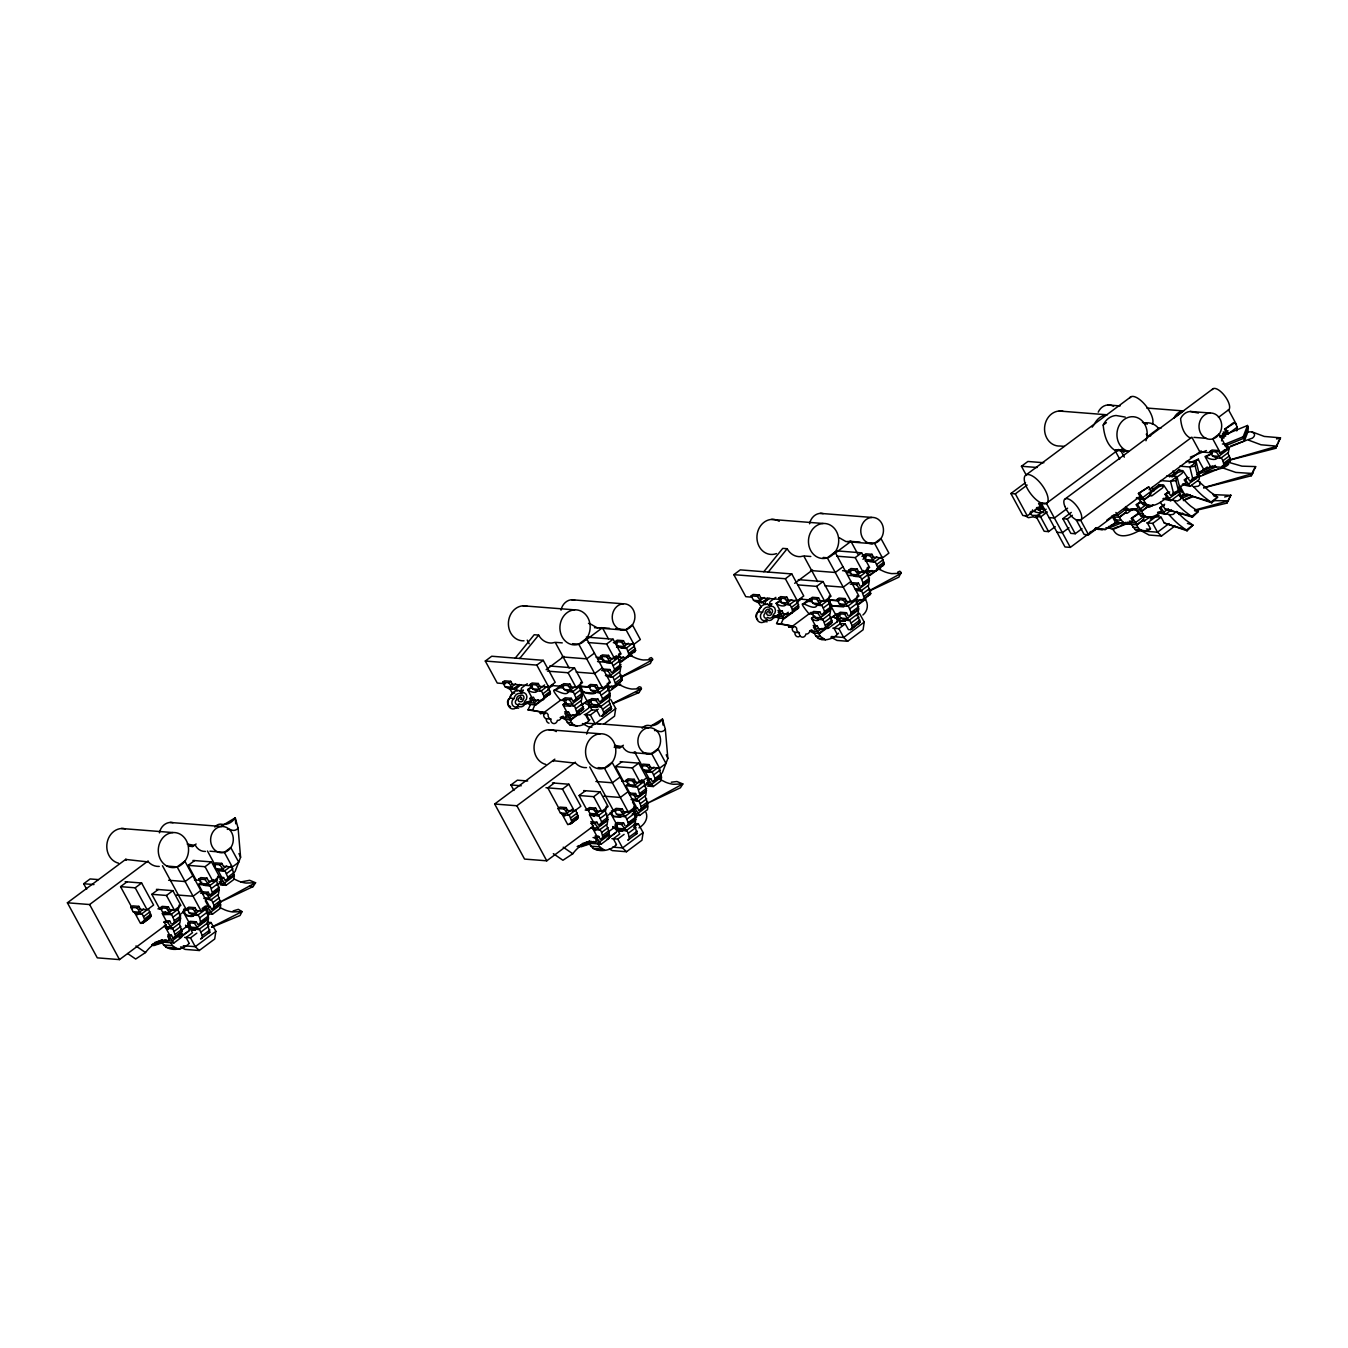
<?xml version="1.0" encoding="UTF-8"?>
<svg xmlns="http://www.w3.org/2000/svg" width="1348" height="1348" viewBox="0 0 1348 1348"><rect width="100%" height="100%" fill="white"/><g stroke="black" fill="none" stroke-linecap="round" stroke-linejoin="round"><path stroke-width="1.5" d="M1221.524 440.847L1223.714 435.219L1247.54 425.479L1248.113 431.242L1244.322 441.049L1227.337 447.991M1145.362 424.519L1145.042 423.036L1142.447 422.43M165.636 911.888L162.602 913.422L163.731 914.736L171.482 914.129L174.33 920.667L174.178 923.009L172.628 924.054L180.615 918.207L177.919 909.327M194.887 930.12L195.308 928.486L194.887 930.12L190.54 928.368A4.6 1.87 53.3 0 1 189.832 925.503L190.152 925.267M205.823 909.159L208.519 918.039L199.251 924.829L200.801 923.784L199.706 917.853L198.105 914.904L195.157 914.669M194.988 928.721L199.42 929.075L202.267 935.613L202.116 937.938L200.566 939L209.833 932.193L207.137 923.313M203.177 893.033L198.527 884.457L210.069 885.366L212.765 894.246L207.659 895.021M211.215 895.308L219.202 889.461L216.506 880.581M216.944 870.016L224.931 870.64L227.778 877.194L227.627 879.519L226.076 880.581L234.063 874.734L231.367 865.854L224.29 871.128L219.842 870.774L216.084 868.735L213.692 864.321L215.613 862.889L221.83 863.377L223.431 866.309M570.255 705.948L564.441 706.015L563.312 704.701L566.345 703.167M566.379 700.724L560.465 700.269C542.284 677.977 566.396 700.842 568.654 691.069L573.102 691.423L575.95 697.961L575.798 700.303L574.231 701.348L582.235 695.501L579.539 686.621M596.844 707.245L596.911 705.779L596.507 707.414L591.62 707.026L589.935 705.493A4.6 1.87 53.3 0 1 589.228 702.628L588.756 700.909L589.548 702.375A4.6 1.87 53.3 0 0 590.255 705.257L591.941 706.79L596.507 707.414M599.725 692.198L602.573 698.753L602.421 701.078L600.871 702.139L610.139 695.332L607.442 686.452M605.185 810.552L607.864 819.432L599.877 825.279L601.444 824.218L601.596 821.892L598.748 815.338L594.299 815.001L594.215 816.399L589.868 814.647M597.535 661.548L611.689 662.677L614.536 669.215L614.385 671.54L612.835 672.601L620.821 666.755L618.125 657.875M621.209 816.5L613.728 816.618L612.043 815.085A4.6 1.87 53.3 0 1 611.335 812.221L611.655 811.968A4.6 1.87 53.3 0 0 612.363 814.832L614.048 816.383L620.838 817.174M622.153 831.328C624.697 828.295 619.659 833.957 617.805 829.593A4.6 1.87 53.3 0 1 617.098 826.728L617.418 826.476M633.088 810.384L635.784 819.264L626.517 826.054L628.067 825.01L628.219 822.684L625.371 816.13M622.237 829.947L626.685 830.284L628.269 833.233L629.381 839.164L627.814 840.208L637.099 833.418L634.403 824.538M634.925 796.247L640.03 795.472L637.334 786.592M640.03 795.472L646.467 790.686L643.771 781.806M644.192 771.241L652.196 771.865L655.044 778.419L654.892 780.745L653.325 781.789L661.312 775.959L658.616 767.079M812.945 614.199L809.019 613.879C790.838 591.604 814.95 614.469 817.208 604.696L821.64 605.033L823.24 607.982L824.487 611.588L824.336 613.913L822.786 614.974L830.772 609.128L828.076 600.248M844.101 606.196L832.188 605.96L830.503 604.426A4.6 1.87 53.3 0 1 829.795 601.562L829.323 599.86L838.945 600.618M845.381 620.872L845.466 619.389L845.044 621.04L840.158 620.653L838.473 619.103A4.6 1.87 53.3 0 1 837.765 616.238L837.293 614.536L840.545 614.789M848.263 605.825L851.11 612.38L850.959 614.705L849.409 615.75L858.676 608.959L855.98 600.079M860.243 576.287L863.091 582.841L862.939 585.167L861.372 586.212L869.359 580.381L866.663 571.501M179.149 905.03L178.559 908.855L170.842 914.601L166.394 914.247L162.636 912.208L160.243 907.794L162.164 906.361L168.382 906.85L169.983 909.782M217.736 876.284L217.146 880.109L209.429 885.855L204.997 885.501L201.223 883.445L198.83 879.048L200.768 877.615L206.985 878.104L208.569 881.036M207.137 922.234L211.08 922.538L215.865 931.35L214.703 939L199.268 950.509L185.047 949.38L182.031 947.745M580.752 682.324L580.179 686.149L572.462 691.895L568.014 691.541L564.239 689.502L561.846 685.087L563.784 683.655L570.002 684.144L571.603 687.092M579.387 710.329L578.798 714.154L571.08 719.899L564.863 719.411L561.088 717.355M608.673 682.155L608.083 685.98L599.085 692.687L594.636 692.333L590.879 690.294L588.486 685.879L590.407 684.447L596.625 684.936L598.226 687.868M619.339 653.578L618.766 657.403L611.048 663.149L606.6 662.795L602.842 660.756L600.45 656.341L602.371 654.909L608.588 655.398L610.189 658.33M610.914 699.696L615.699 708.509L614.536 716.159L603.736 724.213M606.398 806.256L605.825 810.081L598.108 815.826L593.659 815.473L589.885 813.417L587.492 809.019L589.43 807.587L595.648 808.075L597.248 811.007M634.318 806.07L633.729 809.895L624.731 816.618L620.282 816.265L616.508 814.209L614.132 809.811L616.053 808.362L622.271 808.867L623.871 811.799M634.386 823.46L638.329 823.763L643.114 832.575L641.951 840.225L626.517 851.734L612.312 850.605L609.296 848.97M829.306 595.951L828.717 599.776L820.999 605.522L816.568 605.168L812.793 603.129L810.401 598.714L812.322 597.282L818.539 597.771L820.14 600.702M827.925 623.939L827.352 627.764L819.635 633.526L813.417 633.038L809.643 630.982L817.629 631.605L819.635 633.526M857.21 595.782L856.637 599.607L847.622 606.314L843.191 605.96L839.416 603.904L837.024 599.506L838.962 598.074L845.179 598.563L846.763 601.494M867.893 567.188L867.303 571.013L859.586 576.776L855.154 576.422L851.38 574.366L848.987 569.968L850.925 568.536L857.143 569.024L858.727 571.956M856.3 615.682L859.468 613.323L864.236 622.136L863.091 629.786L847.639 641.277L836.99 640.435L830.958 637.166M1140.02 496.435L1138.42 493.503L1148.749 486.898L1151.141 491.312L1150.569 495.137L1144.132 499.923L1136.297 498.137M1178.759 487.235L1180.342 490.183L1179.77 494.008L1170.755 500.715L1162.92 498.929M1198.052 472.862L1199.636 475.793L1199.063 479.618L1190.048 486.342L1182.213 484.555M1222.434 443.964L1226.579 444.284L1228.972 448.699L1228.399 452.524L1220.681 458.269L1216.233 457.916L1212.459 455.877L1210.066 451.462L1212.004 450.03L1218.221 450.518L1219.822 453.45L1224.641 449.861M1236.756 430.922L1237.329 427.097L1234.937 422.699L1233.605 422.581L1224.607 429.287L1226.208 432.236L1223.243 432M1226.865 503.141L1230.842 495.205L1226.865 503.141L1194.8 510.673M180.379 937.45L188.737 931.215L189.445 928.806A4.6 3.977 -85.5 0 0 186.563 926.834L185.771 925.368M588.84 705.931L588.891 707.683L588.84 705.931A4.6 3.977 -85.5 0 0 585.959 703.959L585.167 702.493M1032.366 510.74L1032.585 509.881M1160.46 480.562L1170.57 481.371L1176.989 476.569L1179.82 488.043L1178.388 490.571L1173.383 492.829L1171.429 495.491L1176.416 493.233L1178.388 490.571L1175.911 480.545L1176.989 476.569L1166.896 475.777M1179.803 466.189L1189.863 466.981L1196.299 462.196L1199.113 473.67L1197.681 476.198L1192.694 478.456L1190.722 481.118L1195.727 478.86L1197.681 476.198L1195.204 466.172L1196.299 462.196L1186.24 461.404M522.434 690.277C525.265 688.71 521.288 694.591 519.115 690.53A9.84 8.476 -85.5 0 0 513.622 692.08A8.341 7.195 -85.5 0 0 510.353 697.691A6.133 5.291 -85.5 0 0 508.634 706.184A6.133 5.291 -85.5 0 0 515.93 707.97L518.626 708.155M770.972 603.904C773.819 602.32 769.843 608.218 767.652 604.157A9.84 8.476 -85.5 0 0 762.176 605.707A8.341 7.195 -85.5 0 0 758.89 611.318A6.133 5.291 -85.5 0 0 757.188 619.81A6.133 5.291 -85.5 0 0 764.468 621.596L767.181 621.782M234.99 871.735L240.584 857.261L238.107 828.178L235.243 817.832A16.109 13.884 -85.5 0 1 222.285 824.353A8.779 7.566 -85.5 0 0 214.854 827.049M662.239 772.96L667.85 758.469L665.356 729.386L662.491 719.057A16.109 13.884 -85.5 0 1 649.551 725.578A8.779 7.566 -85.5 0 0 642.12 728.274M1224.843 444.233L1243.176 436.752L1247.54 425.479M1248.349 426.945L1243.985 438.218L1244.322 441.049M1203.697 487.841L1251.281 475.777L1253.404 470.3M1230.067 460.022L1275.73 448.294L1277.651 443.324M148.432 908.855L151.077 916.084L140.917 923.397L142.871 923.077L144.118 922.234L144.472 918.982L141.995 913.641L137.563 913.287L137.799 914.534A3.421 1.382 53.3 0 1 137.024 914.652L135.339 913.118M541.391 690.766L543.867 696.107L543.514 699.359L540.312 700.522L533.201 699.949M542.267 700.202L550.473 693.209L547.827 685.964M616.558 647.158L626.55 647.95L629.196 655.179L625.472 657.689L617.182 657.049M627.427 657.386L635.633 650.393L632.97 643.148L625.91 648.422L621.462 648.068L617.687 646.029L615.295 641.614L617.232 640.182L623.45 640.671L625.034 643.603M568.182 824.605L571.906 822.095L569.26 814.866M571.367 823.46L578.343 817.309L575.68 810.064M789.928 604.376L792.422 609.734L792.051 612.986L788.85 614.132L781.756 613.576M784.384 618.53L782.396 616.626L774.392 615.985L778.167 618.041L784.384 618.53L798.488 608.184L797.965 602.522L791.529 607.325M865.096 560.785L875.088 561.56L877.565 566.918L877.75 568.805L875.964 570.996L867.792 570.827M875.964 570.996L884.17 564.003L881.525 556.775M1210.116 466.745L1222.198 467.234L1229.865 461.589L1230.235 458.354L1227.758 452.995M1175.608 512.055L1173.451 514.279L1170.637 514.801L1161.369 512.965M560.903 699.949L544.07 712.485L528.028 709.907L530.505 704.482M528.028 709.907L532.477 710.261L534.954 704.836M811.125 612.312L792.624 626.095L776.583 623.534L779.06 618.109M776.583 623.534L781.014 623.871L783.491 618.462L791.209 612.717M1176.416 493.233L1179.82 488.043M1195.727 478.86L1199.113 473.67M1278.292 441.672L1280.499 437.83L1275.73 448.294M1254.112 469.07L1255.713 466.61L1251.281 475.777M167.708 934.905L171.449 935.209L173.05 938.141L175.577 936.237L172.797 928.283L169.831 928.047M174.785 937.568L182.014 931.434L179.233 923.481M206.295 906.159L210.052 906.446L211.636 909.395L213.372 908.822L214.046 905.367L211.383 899.537M213.372 908.822L220.6 902.688L217.82 894.735M569.041 714.996L574.669 715.434L577.197 713.53L574.416 705.577M576.388 714.861L583.633 708.728L580.836 700.791M607.628 686.233L613.256 686.688L615.783 684.784L613.003 676.831L607.106 676.359M614.991 686.115L622.22 679.982L619.44 672.029M608.757 700.606L611.537 708.559L601.292 716.226L603.011 715.653L603.685 712.199L601.039 706.369L596.591 706.015M603.011 715.653L611.537 708.559M594.957 836.131L598.714 836.417L600.298 839.366L609.279 832.66L606.482 824.706M602.034 838.793L609.279 832.66M633.56 807.385L637.301 807.671L638.901 810.603L647.866 803.914L645.085 795.96M640.637 810.047L647.866 803.914M817.579 628.606L823.207 629.061L825.734 627.157L822.954 619.204M824.942 628.488L832.171 622.355L829.391 614.402M856.165 599.86L861.793 600.315L864.338 598.394L861.541 590.441L855.643 589.986M863.529 599.742L870.757 593.609L867.977 585.655M857.294 614.233L860.091 622.186L849.83 629.836L851.565 629.28L852.239 625.809L849.577 619.979L845.145 619.642M851.565 629.28L860.091 622.186M233.642 878.812L238.444 881.036A40.288 34.711 -85.5 0 0 246.077 883.058L255.564 882.738L218.224 903.025L253.154 886.563L255.564 882.738L249.65 880.311L240.635 881.98M612.936 703.605L639.003 692.569L641.429 688.744L640.94 687.244L639.289 686.739L636.981 688.39M1092.15 427.164L1094.306 424.384A17.541 15.114 -85.5 0 1 1107.163 414.796L1059.208 411.022M515.256 658.11L534.196 634.74L538.644 635.093A17.541 15.114 -85.5 0 0 551.972 643.013L555.207 642.322L569.159 668.018M519.705 658.447L538.644 635.093M763.811 571.721L782.75 548.366L787.181 548.72A17.541 15.114 -85.5 0 0 800.527 556.64L803.745 555.932L817.697 581.628M768.259 572.074L787.181 548.72M862.905 614.974C867.775 611.149 868.853 603.904 865.045 598.95L857.328 604.696M1030.209 512.358L1031.085 511.398M539.621 712.132L540.43 713.597L542.284 712.62M540.43 713.597L546.732 712.974L548.147 714.592A3.875 3.336 -85.5 0 0 550.81 719.057A3.875 3.336 -85.5 0 0 553.455 723.539A3.875 3.336 -85.5 0 0 557.381 720.354A3.875 3.336 -85.5 0 0 561.307 717.17L563.161 716.192L564.593 717.827L569.496 714.154M788.176 625.758L788.968 627.224L790.838 626.247L792.253 627.865A3.875 3.336 -85.5 0 0 794.916 632.33A3.875 3.336 -85.5 0 0 800.072 636.138M788.968 627.224L795.269 626.601L796.702 628.219A3.875 3.336 -85.5 0 0 799.347 632.684A3.875 3.336 -85.5 0 0 802.009 637.149A3.875 3.336 -85.5 0 0 805.919 633.981A3.875 3.336 -85.5 0 0 809.845 630.797L811.698 629.819L813.13 631.437L810.165 631.201M515.93 707.97L518.171 706.032A5.561 4.785 -85.5 0 0 524.962 703.942A2.191 1.887 -85.5 0 0 527.54 702.022L531.281 701.398L529.68 698.449L531.618 697.017M764.468 621.596L766.726 619.659A5.561 4.785 -85.5 0 0 773.516 617.569A2.191 1.887 -85.5 0 0 776.094 615.648L779.818 615.008L778.217 612.076L780.155 610.644M1114.948 452.338L1117.677 450.114M1041.549 511.734L1038.803 512.847L1034.927 511.869L1035.433 509.713L1038.381 508.331M86.676 889.242L83.677 883.749L90.114 878.947L98.353 879.604M166.326 924.711L119.5 959.608L97.292 957.855L67.4 902.789L125.937 859.182M67.4 902.789L89.608 904.542L148.128 860.934M126.982 881.862L120.545 886.647L132.508 908.67M120.781 886.664L135.204 887.81L141.624 883.007L153.588 905.03L141.355 914.113L136.906 913.775L133.149 911.72L130.756 907.322L132.677 905.873L138.895 906.361L140.495 909.31M188.838 846.156L192.781 846.46L196.1 844M166.832 866.056L177.127 866.882L184.845 861.119L208.772 905.182L201.054 910.928L194.87 910.439M194.601 860.58L188.164 865.365L196.134 880.059M158.222 889.511L151.802 894.297L159.772 908.99M130.756 907.322L136.974 907.811L138.895 906.361M143.764 908.923L139.366 912.208L133.149 911.72M152.021 894.314L166.444 895.46L172.881 890.657L180.851 905.35L174.431 910.136L168.247 909.647M192.815 875.812L185.097 881.558L168.618 880.261M188.552 865.399L205.048 866.697L211.468 861.911L219.454 876.588L213.018 881.39L208.889 881.07M209.917 851.195L224.341 852.324L230.778 847.538L238.748 862.215L232.311 867.017L224.071 866.36M505.5 683.706L497.26 683.065L485.297 661.042L491.734 656.24L543.244 660.318L555.207 682.341L548.771 687.126L538.459 686.317M143.596 916.573L150.016 911.787M144.472 918.982L150.909 914.197M143.68 920.954L140.478 923.363L134.884 913.085M144.657 920.869L151.077 916.084M213.692 864.321L219.909 864.809L221.83 863.377M142.871 923.077L149.308 918.291M144.118 922.234L150.555 917.449M160.243 907.794L166.461 908.282L168.382 906.85M198.83 879.048L205.048 879.536L206.985 878.104M198.527 884.457L201.745 882.064M226.7 865.938L222.302 869.224L216.084 868.735M173.269 909.411L168.854 912.697L162.636 912.208M213.321 879.57L207.44 883.951L201.223 883.445M200.801 890.489L193.067 896.235L176.588 894.937M226.531 873.588L232.951 868.786M200.582 893.235L202.52 891.803M230.002 876.908L225.183 880.497L223.583 877.565L221.662 878.997L226.043 885.316L233.76 879.57L234.35 875.745L224.054 883.412L220.179 883.109L219.252 881.626M173.083 917.061L179.52 912.259M211.67 888.315L218.106 883.513M184.491 909.361L188.686 909.951M216.961 885.164L221.864 881.508M227.778 877.194L234.215 872.409M163.63 922.116L167.775 922.453L169.696 921.004L171.297 923.953M202.217 893.37L206.362 893.69L208.283 892.258L209.884 895.19L216.32 890.405M206.48 908.687L197.465 915.393L193.034 915.039L189.259 912.984L186.867 908.586L188.787 907.153L195.005 907.642L196.606 910.574M187.153 909.563L183.598 909.277L184.086 910.995A4.6 1.87 53.3 0 0 184.794 913.86C185.973 916.421 194.837 917.904 193.674 914.567M179.705 914.753L186.395 909.765L162.468 865.719M174.33 920.667L180.767 915.882M212.917 891.921L219.353 887.136M184.794 913.86L185.114 913.624A4.6 1.87 53.3 0 1 184.406 910.759M186.867 908.586L193.084 909.074L195.005 907.642M186.479 915.393L193.573 915.949M519.384 684.464L513.217 689.064L508.769 688.71L505.011 686.671L502.619 682.273L504.54 680.824L510.757 681.313L512.358 684.262M172.156 928.755L179.874 923.009L180.447 919.184L170.168 926.851L163.951 926.362L167.708 928.401L172.156 928.755L167.775 922.453M203.784 898.29L210.743 900.009L218.46 894.263L219.05 890.438L208.755 898.105L204.61 897.768M198.779 911.012L195.477 913.472L189.259 912.984M202.082 908.552L205.402 906.092M174.398 931.215L180.817 926.43M212.984 902.469L219.421 897.667M502.619 682.273L508.836 682.762L510.757 681.313M170.084 938.882L166.764 941.359L166.175 940.247L163.007 941.072L162.4 939.96L154.919 942.404M171.449 935.209L169.528 936.641L173.909 942.96L181.626 937.197L182.199 933.372L171.921 941.039L164.422 940.449M190.573 927.154L196.791 927.643L208.367 919.016L207.777 922.841L198.779 929.547L194.331 929.193L190.573 927.154L188.181 922.74L190.102 921.307L196.319 921.796L197.92 924.728L204.087 920.128M210.052 906.446L208.114 907.895L212.495 914.197L220.213 908.451L220.802 904.626L210.507 912.293L206.75 911.989M175.459 934.113L181.879 929.311M214.046 905.367L220.482 900.565M485.297 661.042L536.807 665.103L543.244 660.318M181.71 930.221L190.001 924.037M199.706 917.853L207.423 912.09M173.05 938.141L182.014 931.434M211.636 909.395L220.6 902.688M515.627 683.874L511.212 687.16L505.011 686.671M188.181 922.74L194.398 923.228L196.319 921.796M190.54 928.368L190.86 928.132A4.6 1.87 53.3 0 1 190.22 926.514M200.953 921.459L208.67 915.713M521.171 684.632L517.834 687.126A2.46 2.123 -85.5 0 0 516.891 690.361L517.177 690.884M192.225 929.901L195.207 929.867M200.801 923.784L208.519 918.039M572.563 643.687L578.747 644.176L586.464 638.43L610.374 682.476L602.657 688.221L596.473 687.733M527.287 683.739L522.283 687.463A2.46 2.123 -85.5 0 0 521.339 690.715L522.148 692.737A4.533 3.892 -85.5 0 1 524.776 701.129A4.061 3.505 -85.5 0 1 519.132 703.757A2.544 2.191 -85.5 0 1 515.762 703.639A2.544 2.191 -85.5 0 1 516.554 699.831A3.606 3.117 -85.5 0 1 520.412 695.72A2.494 2.157 -85.5 0 1 523.445 695.939A2.494 2.157 -85.5 0 1 523.209 699.46A2.494 2.157 -85.5 0 1 520.261 701.651A2.005 1.719 -85.5 0 1 518.205 700.202A2.005 1.719 -85.5 0 1 519.502 697.775C521.659 694.945 523.007 701.246 520.345 699.09M546.142 669.703L564.02 656.375M585.723 640.199L602.421 627.764L608.386 638.784M546.917 686.638L540.75 691.238L536.302 690.884L532.544 688.845L530.152 684.43L532.072 682.998L538.29 683.487L539.891 686.418M184.575 937.416L190.489 937.871L196.825 933.153M207.912 924.896L211.08 922.538M201.02 932.007L208.738 926.261M532.275 698.247L527.624 689.671L532.443 686.081M161.912 941.999C166.242 952.278 182.233 950.862 188.922 943.634M530.152 684.43L536.369 684.919L538.29 683.487M202.267 935.613L209.985 929.867M544.643 684.952L538.762 689.334L532.544 688.845M215.865 931.35L195.275 946.684L183.345 945.74M547.457 671.119L568.064 672.753L574.501 667.968L582.471 682.644L576.034 687.429L569.85 686.941M594.434 653.106L586.717 658.852L561.998 656.897M588.116 642.541L606.651 644.007L613.087 639.205L621.057 653.898L614.621 658.683L608.454 658.195M615.648 628.808L625.944 629.634L632.38 624.832L640.351 639.525L633.931 644.31L623.619 643.501M547.81 689.064L553.287 684.986M542.991 693.698L549.411 688.912M538.256 699.713L533.842 702.999L525.855 702.375L529.629 704.414L535.847 704.903L543.564 699.157M543.867 696.107L550.304 691.322M536.504 703.69L542.671 699.09M544.053 697.994L550.473 693.209M554.887 689.991L561.324 685.188M615.295 641.614L621.512 642.103L623.45 640.671M561.846 685.087L568.064 685.593L570.002 684.144M600.45 656.341L606.667 656.83L608.588 655.398M628.32 643.232L623.905 646.518L617.687 646.029M574.871 686.705L570.457 689.991L564.239 689.502M616.407 655.768L609.06 661.245L602.842 660.756M602.404 667.782L594.687 673.545L576.152 672.079M565.553 703.656L571.771 704.145L582.066 696.478L581.494 700.303L573.759 706.049L569.328 705.712L565.553 703.656L563.161 699.258L565.098 697.809L571.316 698.298L572.9 701.246L576.118 698.854M590.407 686.991L580.786 686.233L581.258 687.935A4.6 1.87 53.3 0 0 581.965 690.799C583.263 693.63 597.332 695.332 595.277 691.861M628.134 650.882L634.571 646.096M581.258 687.935L580.786 686.233M623.416 656.897L619.002 660.183L620.99 662.087L628.707 656.341M751.982 597.181L745.798 596.692L733.834 574.669L740.271 569.867L791.781 573.928L803.745 595.951L797.308 600.753L787.013 599.944M629.027 653.291L635.464 648.506M574.686 694.355L581.123 689.569M613.289 665.609L619.709 660.806M627.073 656.493L631.892 652.904M566.076 702.274L562.857 704.667L566.851 712.014L564.913 713.446L566.514 716.378M563.161 699.258L569.378 699.747L571.316 698.298M609.903 669.552L603.685 669.063L601.764 670.495L607.982 671.001L609.903 669.552L611.503 672.484M620.114 662.02L626.281 657.42M629.196 655.179L635.633 650.393M581.965 690.799L582.285 690.564A4.6 1.87 53.3 0 1 581.578 687.699M575.95 697.961L582.387 693.175M583.65 692.35L595.193 693.26M614.536 669.215L620.973 664.429M613.104 671.287L617.923 667.698M588.486 685.879L594.704 686.368L596.625 684.936M605.404 675.584L612.363 677.303L620.08 671.557L620.653 667.732L610.358 675.399L606.212 675.078M602.051 687.076L597.097 690.783L590.879 690.294M570.221 715.08L568.62 712.148L566.699 713.581L571.08 719.899M576 708.509L582.437 703.723M614.604 679.763L621.024 674.977M581.241 705.223L585.807 702.005M580.971 705.611L588.486 700.016M592.176 704.448L598.394 704.937L609.97 696.309L609.397 700.134L600.399 706.841L595.951 706.487L592.176 704.448L589.784 700.033L591.721 698.601L597.939 699.09L599.54 702.022L607.257 696.276M577.062 711.407L583.499 706.622M615.665 682.661L622.085 677.859M573.507 714.71L569.092 717.995L560.145 717.473M607.678 689.232L612.093 685.947M601.326 695.147L609.043 689.401M574.669 715.434L583.633 708.728M613.256 686.688L622.22 679.982M577.904 714.086L570.187 719.832C573.288 729.807 585.032 725.73 589.919 719.562M589.784 700.033L596.001 700.522L597.939 699.09M611.874 688.777L616.508 685.323L620.703 684.363L616.811 684.295M609.667 691.153L617.384 685.391M579.775 714.575L588.351 708.357M602.573 698.753L610.29 693.007M584.24 714.558L590.34 715.03L598.242 709.132M767.939 598.091L761.755 602.691L757.323 602.337L753.549 600.298L751.156 595.883L753.094 594.451L759.312 594.94L760.895 597.872M602.623 709.301L610.341 703.555M751.156 595.883L757.374 596.372L759.312 594.94M603.685 712.199L611.402 706.453M733.834 574.669L785.362 578.73L791.781 573.928M513.925 790.467L510.943 784.957L517.379 780.172L527.675 780.981M764.181 597.501L759.766 600.787L753.549 600.298M584.965 723.05L595.108 723.842L615.699 708.509M769.725 598.259L766.389 600.736A2.46 2.123 -85.5 0 0 765.445 603.988L765.866 604.612M593.592 825.936L546.766 860.816L524.557 859.08L494.665 804.015L554.854 759.16M823.173 557.465L827.284 557.802L835.002 552.04L858.929 596.086L851.211 601.848L845.028 601.36M775.841 597.366L770.82 601.09A2.46 2.123 -85.5 0 0 769.876 604.325L770.685 606.347A4.533 3.892 -85.5 0 1 773.314 614.739A4.061 3.505 -85.5 0 1 767.669 617.384A2.544 2.191 -85.5 0 1 764.316 617.266A2.544 2.191 -85.5 0 1 765.091 613.441A3.606 3.117 -85.5 0 1 768.95 609.347A2.494 2.157 -85.5 0 1 772 609.549A2.494 2.157 -85.5 0 1 771.747 613.087A2.494 2.157 -85.5 0 1 768.815 615.261A2.005 1.719 -85.5 0 1 766.742 613.829A2.005 1.719 -85.5 0 1 768.04 611.385C770.214 608.571 771.545 614.856 768.882 612.7M794.68 583.313L812.558 570.002M834.109 553.944L850.959 541.391L857.935 554.247M795.472 600.264L789.288 604.864L784.856 604.511L781.082 602.472L778.689 598.057L780.627 596.625L786.844 597.113L788.428 600.045M780.812 611.857L776.162 603.297L780.998 599.708M778.689 598.057L784.907 598.546L786.844 597.113M791.714 599.675L787.299 602.96L781.082 602.472M494.665 804.015L516.857 805.767L575.394 762.159M783.525 613.711L781.924 610.779L780.003 612.211L782.396 616.626L788.277 612.245M798.067 584.914L816.618 586.38L823.038 581.578L831.008 596.271L824.588 601.056L818.404 600.568M842.989 566.733L835.255 572.479L810.536 570.524M836.653 556.168L855.205 557.617L861.642 552.832L869.612 567.508L863.175 572.31L856.991 571.822M866.259 542.604L874.498 543.244L880.935 538.459L888.905 553.135L882.468 557.937L872.173 557.112M554.23 783.087L547.794 787.872L558.763 808.059M796.651 602.472L801.841 598.613M880.615 557.449L874.448 562.049L869.999 561.695L866.242 559.639L863.849 555.241L865.77 553.809L871.988 554.298L873.588 557.23M792.422 609.734L798.842 604.932M792.59 611.621L799.027 606.836M803.442 603.601L809.862 598.815M862.939 559.285L866.141 556.893M863.849 555.241L870.067 555.73L871.988 554.298M810.401 598.714L816.618 599.203L818.539 597.771M848.987 569.968L855.205 570.457L857.143 569.024M545.974 787.721L562.453 789.035L568.89 784.233L580.853 806.256L568.62 815.338L564.172 814.984L560.397 812.945L558.005 808.53L559.942 807.098L566.16 807.587L567.761 810.519M614.115 747.213L620.046 747.685L623.366 745.225M876.857 556.859L872.459 560.145L866.242 559.639M823.426 600.332L819.011 603.618L812.793 603.129M863.478 570.474L857.598 574.855L851.38 574.366M850.959 581.409L843.241 587.155L824.69 585.706M814.108 617.283L820.325 617.772L830.604 610.105L830.031 613.93L822.314 619.676L817.865 619.322L814.108 617.283L811.715 612.868L813.636 611.436L819.854 611.925L821.454 614.856L827.891 610.071M876.689 564.509L883.125 559.706M598.209 767.602L604.393 768.09L612.11 762.345L636.02 806.39L628.303 812.153L622.119 811.664M829.795 601.562L829.323 599.86M865.955 570.861L867.556 573.81L871.954 570.524M877.565 566.918L884.002 562.116M823.24 607.982L829.677 603.179M861.827 579.236L868.264 574.433M877.228 568.923L883.648 565.368M814.63 615.884L811.412 618.294L815.388 625.624L813.467 627.073L815.068 630.005M811.715 612.868L817.933 613.357L819.854 611.925M850.302 584.122L856.519 584.611L858.457 583.179L860.041 586.11M868.651 575.647L876.369 569.901L880.564 568.923L876.689 568.856M877.75 568.805L884.17 564.003M830.503 604.426L830.823 604.19A4.6 1.87 53.3 0 1 830.115 601.326M877.262 569.968L869.544 575.714L867.556 573.81M621.849 761.805L615.429 766.591L623.399 781.284M824.487 611.588L830.924 606.802M832.188 605.96L843.73 606.87M863.091 582.841L869.511 578.056M585.487 790.737L579.05 795.522L587.02 810.199M863.259 583.718L866.478 581.325M1026.435 475.44L1021.447 466.256L1027.884 461.471L1043.874 462.735M837.024 599.506L843.241 599.995L845.179 598.563M558.005 808.53L564.222 809.019L566.16 807.587M856.469 590.576L860.9 590.929L868.618 585.184L869.207 581.359L858.912 589.025L854.767 588.688M818.758 628.707L817.174 625.775L815.237 627.208L817.629 631.605L822.044 628.32M850.588 600.702L845.634 604.393L839.416 603.904M572.496 809.053L566.615 813.434L560.397 812.945M824.555 622.136L830.975 617.35M863.141 593.39L869.578 588.587M830.149 618.58L834.361 615.632M831.16 618.007L837.024 613.643M840.731 618.075L846.948 618.564L858.524 609.936L857.935 613.761L848.937 620.468L844.488 620.114L840.731 618.075L838.338 613.66L840.259 612.228L846.477 612.717L848.077 615.648M579.286 795.539L593.71 796.668L600.146 791.883L608.116 806.576L601.68 811.361L595.496 810.873M620.08 777.038L612.363 782.784L595.883 781.486M615.817 766.624L632.296 767.922L638.733 763.136L646.703 777.813L640.266 782.615L634.099 782.126M643.35 752.909L651.59 753.549L658.026 748.763L665.996 763.44L659.576 768.242L649.264 767.416M1026.182 474.833L1131.023 396.733M825.616 625.034L832.036 620.232M864.203 596.288L870.64 591.486M837.765 616.238L837.293 614.536M860.631 599.574L856.233 602.859L858.221 604.763L865.938 599.018M849.863 608.757L857.581 603.011M823.207 629.061L832.171 622.355M861.793 600.315L870.757 593.609M570.844 817.798L577.281 813.013M657.723 767.753L651.539 772.353L647.107 772L643.333 769.944L640.94 765.546L642.878 764.114L649.096 764.602L650.68 767.534M820.275 632.296L826.24 627.679A1.752 1.517 -85.5 0 0 828.312 628.185L828.548 628.219M838.338 613.66L844.556 614.149L846.477 612.717M838.473 619.103L838.793 618.867A4.6 1.87 53.3 0 1 838.085 616.002M828.312 628.185L836.906 621.984A1.752 1.517 -85.5 0 0 837.394 619.558A4.6 3.977 -85.5 0 0 834.513 617.569L833.485 616.087L834.294 617.553A4.6 3.977 -85.5 0 1 837.175 619.541L837.394 619.558M571.737 820.207L578.174 815.422M840.158 620.653L845.044 621.04M851.11 612.38L858.828 606.634M1040.808 505.82L1027.294 515.896L1022.846 515.543L1010.899 493.52L1025.508 482.635M644.411 781.318L636.694 787.08L632.246 786.726L628.488 784.671L626.095 780.273L628.016 778.824L634.234 779.329L635.835 782.261M1118.756 449.507L1114.897 450.316C1106.607 445.093 1104.079 434.241 1103.186 425.075L1106.405 422.682M851.161 613.357L854.244 611.048M571.384 822.213L577.803 818.674M571.906 822.095L578.343 817.309M640.94 765.546L647.158 766.035L649.096 764.602M570.137 824.302L576.556 819.5M1010.899 493.52L1015.33 493.857L1027.159 485.061M587.492 809.019L593.71 809.508L595.648 808.075M629.769 793.028L625.792 785.682L629.011 783.289M626.095 780.273L632.313 780.762L634.234 779.329M832.794 628.185L838.877 628.657L845.213 623.939L848.499 629.735M653.965 767.147L649.551 770.433L643.333 769.944M851.178 622.928L858.895 617.165M838.54 633.139C832.862 640.3 818.236 643.619 814.293 633.105M600.517 810.637L596.102 813.922L589.885 813.417M642.052 779.683L634.706 785.159L628.488 784.671M628.05 791.714L620.333 797.46L603.853 796.163M852.239 625.809L859.957 620.063M653.78 774.797L660.217 770.011M658.869 776.937L652.449 781.722L650.848 778.79L648.91 780.222L653.308 786.541L661.026 780.795L661.598 776.97L651.303 784.637L645.49 784.165M600.332 818.287L606.769 813.484M638.935 789.524L645.355 784.738M864.236 622.136L843.663 637.469L831.48 636.509M644.209 786.389L649.129 782.733M655.044 778.419L661.464 773.634M590.879 823.342L595.024 823.662L596.962 822.229L598.546 825.161L603.382 821.572M629.482 794.595L633.611 794.916L635.548 793.483L637.149 796.415M606.954 815.978L613.643 810.99L589.733 766.945M601.596 821.892L608.015 817.107M640.182 793.146L646.619 788.344M638.48 796.516L646.467 790.686M601.444 824.218L607.864 819.432M614.132 809.811L620.35 810.3L622.271 808.867M599.405 829.98L607.122 824.235L607.712 820.41L597.417 828.076L591.199 827.588L594.974 829.627L599.405 829.98L595.024 823.662M631.049 799.516L638.008 801.234L645.726 795.489L646.299 791.664L636.003 799.33L631.858 798.993M627.696 811.007L622.725 814.697L616.508 814.209M602.842 837.445L601.646 832.441L608.083 827.638M641.429 808.699L640.233 803.694L646.669 798.892M597.349 840.107L594.03 842.567L593.423 841.472L592.143 842.433L589.666 841.186L582.184 843.629M593.036 837.563L596.776 837.866L598.714 836.417M617.822 828.363L624.04 828.851L635.616 820.241L635.043 824.066L626.045 830.772L621.596 830.419L617.822 828.363L615.429 823.965L617.367 822.533L623.585 823.021L625.169 825.953M637.301 807.671L635.38 809.103L639.761 815.422L647.478 809.676L648.051 805.851L637.773 813.518L634.015 813.215M1096.766 527.708L1070.329 547.389L1065.004 546.968L1041.077 502.922L1046.419 503.343L1117.441 450.434M602.708 835.339L609.144 830.536M641.294 806.576L647.731 801.79M608.959 831.446L617.266 825.262M632.212 814.125L635.531 811.664M626.972 819.062L634.689 813.316M638.901 810.603L647.057 805.245M615.429 823.965L621.647 824.454L623.585 823.021M1055.231 526.664L1048.592 531.618L1044.144 531.264L1036.174 516.587L1046.149 509.156M617.805 829.593L618.125 829.357A4.6 1.87 53.3 0 1 617.738 828.514M628.219 822.684L635.936 816.922M616.002 832.441L607.645 838.675L616.002 832.441A1.752 1.517 -85.5 0 0 616.491 830.014A4.6 3.977 -85.5 0 0 613.61 828.043L612.818 826.56M629.802 822.499L632.903 820.207M1146.238 434.191A12.671 11.357 21.2 0 1 1148.024 436.213L1158.488 428.411A12.671 11.357 21.2 0 1 1161.15 427.99M587.947 843.123L601.174 844.168L608.892 838.422L609.465 834.597L599.169 842.264L593.541 841.826M1036.174 516.587L1040.622 516.941L1047.261 511.987M1065.274 498.844L1213.217 388.628M619.49 831.126L622.473 831.093M1183.578 410.938L1173.923 418.116A13.16 11.34 -85.5 0 1 1183.578 410.938L1146.744 408.023M628.067 825.01L635.784 819.264M611.84 838.641L617.755 839.096L624.09 834.378M633.594 827.301L638.329 823.763M628.269 833.233L635.986 827.47M1067.599 508.179L1054.389 518.02L1049.047 517.598M616.238 844.825C609.549 852.071 593.524 853.52 589.177 843.225M638.986 827.874C644.26 824.841 648.624 818.539 645.962 812.372M629.533 836.838L637.25 831.093M1081.972 528.702L1075.232 533.724L1070.801 533.37L1062.831 518.694L1071.256 512.409M643.114 832.575L622.54 847.909L612.632 847.134M1062.831 518.694L1067.262 519.047L1072.317 515.273M1068.964 527.793L1062.359 532.713L1057.034 532.291M1140.678 495.946L1088.561 534.768L1084.112 534.431L1076.142 519.738L1080.591 520.092L1191.851 437.19L1199.838 451.883L1212.358 452.861M1218.44 417.391L1228.517 409.876L1236.487 424.569M1138.42 493.503L1148.749 486.898M1224.607 429.287L1234.937 422.699M1106.674 520.311L1113.28 515.391M1149.069 489.695L1201.186 450.872M1219.687 437.089L1228.079 430.821M1151.04 490.756L1159.465 484.471M1169.575 476.939L1179.685 469.424M1151.141 491.312L1142.144 498.019L1136.819 497.597M1223.007 433.382L1228.331 433.803L1237.329 427.097M1171.951 477.007L1178.135 472.407L1182.28 471.143A1.752 1.517 -85.5 0 1 1181.792 473.569L1175.793 478.034M1132.472 509.342L1127.551 513.015A1.752 1.517 -85.5 0 1 1125.462 512.51L1119.025 517.295L1123.693 523.108L1127.164 523.951L1131.039 522.788M1113.263 516.84L1119.48 517.329L1125.9 512.543L1126.49 508.718L1117.475 515.425L1113.482 515.105M1137.88 507.674L1136.28 504.742L1140.779 501.389M1150.13 495.104L1149.827 493.486L1158.842 486.78L1162.987 485.516A1.752 1.517 -85.5 0 1 1162.498 487.942L1152.203 495.609A1.752 1.517 -85.5 0 1 1150.13 495.104L1143.694 499.889C1148.007 511.802 1161.808 502.366 1167.25 496.772M1193.637 462.684L1198.507 459.061M1136.28 504.742L1140.61 502.602M1102.31 529.747L1095.132 528.349L1105.427 529.494L1116.633 522.182M1210.066 451.462L1216.284 451.951L1218.221 450.518M1224.658 445.733L1226.579 444.284M1146.019 504.775L1140.004 509.258L1134.679 508.836M1129.422 521.069L1132.977 521.339L1131.376 518.407L1138.875 512.813M1152.911 504.742L1150.08 506.848A1.752 1.517 -85.5 0 1 1147.99 506.326L1141.554 511.128C1144.671 521.171 1156.483 516.958 1161.386 510.791L1159.701 507.926L1164.655 504.219M1132.91 508.685L1136.667 510.74L1142.009 511.162L1148.429 506.359M1131.376 518.407L1140.206 512.931M1166.643 497.227L1165.043 494.295L1168.345 491.835M1185.937 482.854L1184.336 479.922L1187.655 477.445M1165.043 494.295L1169.676 491.936M1184.336 479.922L1188.987 477.563M1228.972 448.699L1218.676 456.365L1212.459 455.877M1178.91 488.077L1185.583 483.106M1197.243 474.429L1207.252 466.981M1191.447 479.837L1194.665 477.445M1180.342 490.183L1168.767 498.794L1163.442 498.372M1199.636 475.793L1188.06 484.421L1182.735 483.999M1143.087 519.991L1142.868 519.974A1.752 1.517 -85.5 0 0 1144.941 520.496L1145.16 520.513A1.752 1.517 -85.5 0 1 1143.087 519.991L1136.65 524.793C1138.335 530.472 1145.143 533.067 1149.945 529.326L1146.39 529.039M1137.089 524.827L1143.525 520.042L1144.098 516.217L1135.1 522.923L1127.113 522.283L1130.871 524.338L1137.089 524.827L1132.708 518.508M1222.198 467.234L1223.967 465.026L1222.906 460.73L1229.342 455.927M1159.701 507.926L1164.335 505.567M1144.941 520.496L1149.406 517.346M1223.799 463.139L1230.235 458.354M1221.844 466.341L1230.404 460.241M1155.758 516.739L1147.401 522.973L1150.585 528.837M1168.379 508.735L1163.425 512.425L1158.084 512.021M1146.744 522.906L1152.725 523.395L1160.999 517.228M1157.561 512.56L1165.413 514.346L1171.513 509.797M1169.087 523.563L1157.511 532.19L1141.52 530.944L1149.069 535.038L1161.504 536.015L1175.001 525.956M1160.274 502.332L1165.194 509.055L1192.441 517.16L1198.321 511.499L1190.958 506.326A40.288 16.328 53.3 0 1 1184.757 500.58L1178.472 494.952M1182.213 494.497L1188.481 494.986L1211.751 502.787L1217.615 497.126L1210.251 491.953A40.288 16.328 53.3 0 1 1204.05 486.19L1197.782 480.579M1155.32 516.705L1161.1 517.16L1164.284 523.024L1187.099 530.792L1192.963 525.13L1185.6 519.957A40.288 16.328 53.3 0 1 1179.416 514.211L1176.737 511.364M649.096 658.549L651.269 657.605L652.584 658.835L650.326 663.519L620.906 677.37M897.65 572.175L899.807 571.215L901.121 572.445L898.88 577.146L869.46 590.997M232.496 875.779L234.063 874.734M217.651 890.506L219.202 889.461M179.065 919.252L180.615 918.207M549.933 694.574L546.749 695.72M208.283 933.237L209.833 932.193M633.846 652.584L635.093 651.758M619.254 667.799L620.821 666.755M580.668 696.562L582.235 695.501M608.588 696.377L610.139 695.332M798.488 608.184L795.286 609.347M867.809 581.426L869.359 580.381M829.222 610.172L830.772 609.128M857.126 610.004L858.676 608.959M659.762 777.004L661.312 775.959M635.531 834.463L637.099 833.418M1229.865 461.589L1226.663 462.752M162.4 939.96A38.671 33.312 -85.5 0 0 145.517 952.547L135.659 959.035L127.672 953.542M1040.403 510.319L1038.162 510.184M589.666 841.186A38.671 33.312 -85.5 0 0 572.782 853.773L562.925 860.26L553.32 853.655M510.656 706.655A4.533 3.892 -85.5 0 1 509.645 698.163L514.094 698.5A6.066 5.224 -85.5 0 1 520.682 693.597L522.148 692.737L519.115 690.53M757.694 619.608A4.533 3.892 -85.5 0 1 758.183 611.773L762.631 612.127A6.066 5.224 -85.5 0 1 769.236 607.207L770.685 606.347L767.652 604.157M221.999 825.785L235.243 817.832L235.748 823.813M650.899 725.999L662.491 719.057L663.014 725.039M1097.238 527.54L1096.261 528.113A3.875 3.471 21.2 0 1 1094.458 530.118M233.153 910.911L238.326 909.361L242.033 911.619L240.062 915.494L211.72 927.289M620.737 677.067L652.752 659.678L643.249 659.998A40.288 34.711 -85.5 0 1 635.616 657.976L630.813 655.768L627.831 656.274M869.275 590.694L901.29 573.304L891.803 573.625A40.288 34.711 -85.5 0 1 884.17 571.603L879.368 569.378M612.801 703.37L641.429 688.744L631.926 689.064A40.288 34.711 -85.5 0 1 624.293 687.025L619.49 684.818M211.619 927.154L242.033 911.619L232.547 911.939A40.288 34.711 -85.5 0 1 224.897 909.917L220.095 907.693M512.779 693.664L509.409 688.238L513.858 688.592L518.407 686.301M527.624 689.671L532.612 687.413M555.342 690.024L559.892 687.733L563.43 688.002M761.334 607.274L757.964 601.865L762.395 602.219L766.945 599.927M776.162 603.297L781.166 601.039M803.88 603.634L808.429 601.343L811.985 601.629M814.883 616.794L811.85 618.328C812.642 620.552 819.82 621.9 818.522 618.85M1210.774 454.31L1206.224 456.601C1207.707 459.398 1217.918 460.949 1216.873 457.444M1230.758 445.986L1252.427 438.117A14.205 5.678 -7.2 0 0 1254.162 433.618L1251.888 431.815L1247.827 431.967M1190.368 457.107L1206.376 450.569M1225.635 445.699L1243.985 438.218L1243.176 436.752M1189.138 462.987L1198.187 459.28L1203.781 469.559M1212.256 453.535L1205.011 456.5L1210.588 466.779M1202.719 469.997L1212.425 466.037M1198.338 472.39L1215.458 465.397M1216.182 466.897L1197.31 474.614L1200.731 476.181L1218.407 468.969M1202.787 474.732C1210.319 468.531 1221.911 470.991 1228.584 464.302L1228.18 462.499M1113.381 523.816L1117.206 522.249M1180.494 496.401L1186.24 494.042M1110.23 525.72L1119.059 522.097M1180.764 496.906L1187.841 494.008M1108.46 526.445L1109.252 527.911L1123.39 522.131M1181.556 498.372L1190.402 494.75M1118.419 526.529L1112.943 528.753C1117.189 540.329 1131.461 535.173 1139.094 530.64M1120.255 525.771L1125.732 523.546M1185.482 499.131L1190.958 496.89M1127.265 523.529L1112.673 529.494L1109.252 527.911M1183.375 500.597L1192.508 496.873M1150.181 518.929L1159.213 515.239M579.994 714.592L578.258 714.659M868.23 595.513L869.965 594.957M619.692 681.886L621.411 681.33M829.643 624.259L831.379 623.703M581.089 710.649L582.825 710.076M857.547 624.09L859.283 623.534M609.01 710.463L610.745 709.907M218.073 904.592L219.808 904.036M179.486 933.338L181.205 932.782M153.065 943.769L164.287 940.112M151.785 944.729L166.175 940.247M151.785 945.47L164.877 941.207M166.764 941.359L153.672 945.622L153.082 944.51M606.735 834.564L608.47 834.008M580.331 844.994L591.553 841.337M577.163 846.561L591.553 842.079M592.143 842.433L579.05 846.696L578.444 845.6M594.03 842.567L580.937 846.847L580.331 845.735M630.813 655.768L632.027 655.297L628.134 655.229M1132.994 508.887L1135.943 509.123L1132.067 510.285L1124.148 509.089L1127.636 509.932L1131.511 508.769M1113.701 516.874L1118.368 522.687L1121.839 523.529L1125.715 522.367M774.072 616.255L776.094 615.648M525.535 702.628L527.54 702.022M522.957 704.549L524.962 703.942M1276.556 438.959L1280.499 437.83L1264.255 436.432L1251.888 431.815M1229.999 459.803L1277.264 446.188L1261.02 444.789L1248.652 440.173M1203.663 487.656L1252.865 473.502L1235.813 472.423L1222.956 467.992M774.729 616.491L776.701 615.935M526.192 702.864L528.146 702.325M1224.641 496.991L1228.618 495.912M1182.752 513.335L1178.759 514.431L1182.769 513.487M1194.682 510.083L1228.483 500.816L1214.228 500.63M671.27 782.211L676.915 781.52L682.829 783.946L680.42 787.788L647.326 803.374L682.829 783.946L673.343 784.283A40.288 34.711 -85.5 0 1 665.71 782.244L660.065 779.414M850.959 541.391L845.988 541.576L841.321 538.93A18.383 15.839 -85.5 0 0 839.248 537.785M602.421 627.764L594.485 627.713M635.616 752.032L632.701 752.656A13.16 11.34 -85.5 0 1 622.692 746.708L614.503 745.309M1040.1 515.357L1032.383 515.442L1029.889 513.436M1195.204 466.172L1189.863 466.981L1192.694 478.456M1175.911 480.545L1170.57 481.371L1173.383 492.829M1115.335 450.384L1121.368 449.71M1097.879 529.393L1105.427 529.494M1131.326 524.372L1135.286 529.663L1146.457 530.893M820.999 639.457L824.117 639.188M595.883 849.577L598.984 849.324M1230.606 495.373L1212.695 494.598M1255.544 466.593L1241.98 466.155L1228.719 462.347M616.171 747.415L620.046 747.685M188.922 846.19L192.781 846.46M1139.245 499.535L1142.818 504.438L1152.338 505.82M1191.346 485.381L1193.62 486.729L1198.086 486.257L1199.855 484.943L1200.04 481.944M1168.497 499.468L1177.495 501.001L1180.562 499.316L1180.747 496.317M1107.854 404.956L1120.137 405.933M1190.941 437.712L1189.374 437.561C1183.156 433.652 1181.252 425.513 1180.595 418.638A13.16 11.34 -85.5 0 1 1190.233 411.46L1209.999 413.01M1193.94 437.359L1206.477 438.353M1119.565 449.76L1123.558 450.08M1064.28 446.356L1060.151 446.036A17.541 15.114 -85.5 0 1 1044.616 427.181A17.541 15.114 -85.5 0 1 1063.134 411.359M1115.992 450.434L1128.394 451.411M1178.489 470.3L1182.921 470.654L1189.846 481.034M1021.447 466.256L1037.134 467.503M1159.196 484.69L1163.627 485.027L1170.536 495.424M1140.846 502.467L1145.295 502.821M1142.818 504.438L1147.266 504.792M1145.16 505.433L1149.608 505.786M1127.636 509.932L1132.067 510.285M1137.122 510.774L1138.706 513.706L1143.155 514.06M1036.966 507.455L1042.29 507.876L1044.279 509.78L1036.444 507.994M1138.706 513.706L1141.082 516.065L1145.514 516.419M1148.412 516.992L1151.377 517.211M1148.26 517.48L1141.082 516.065M1043.959 512.577L1040.993 512.341L1039.392 509.409M1115.302 519.806L1120.626 520.227M1118.368 522.687L1123.693 523.108M1121.839 523.529L1127.164 523.951M1132.91 527.304L1138.251 527.725M1135.286 529.663L1140.61 530.084M1105.95 527.691L1108.915 527.927M1138.015 530.724L1143.357 531.146M820.258 513.369L871.768 517.43M771.595 519.418L823.106 523.479M849.762 541.306L860.075 542.115M847.74 541.744L872.476 543.682M836.906 550.877L861.642 552.832M861.861 556.303L865.989 556.64M804.621 555.999L810.805 556.488M842.567 570.676L850.807 571.333M847.016 572.597L850.571 572.883M848.094 575.326L856.182 575.967M852.239 582.69L858.457 583.179M798.319 579.64L823.038 581.578M826.476 599.894L838.844 600.871M799.853 599.102L812.221 600.079M760.221 597.821L780.829 599.456M835.642 614.671L839.568 614.974M777.931 610.459L781.924 610.779M777.594 614.84L779.818 615.008M571.704 599.742L623.231 603.803M836.906 621.984L836.687 621.967A1.752 1.517 -85.5 0 0 837.175 619.541M845.314 623.871L840.427 623.484L833.991 628.269L837.175 634.15M813.181 625.455L817.174 625.775M523.058 605.791L574.568 609.852M794.916 632.33L799.347 632.684M815.894 636.037L820.325 636.391L825.431 639.794M818.253 638.396L822.701 638.75M601.225 627.679L609.465 628.32M599.203 628.117L623.939 630.072M586.296 637.099L613.087 639.205M613.323 642.676L617.435 643.013M556.084 642.389L562.268 642.878M596.086 657.217L602.27 657.706M598.478 658.97L603.803 659.391M549.765 666.013L574.501 667.968M590.306 687.244L579.118 686.368L592.075 710.228M551.315 685.492L563.666 686.452M636.34 692.366L639.003 692.569M511.684 684.194L532.291 685.829M587.105 701.044L591.031 701.364M529.056 701.213L531.281 701.398M564.627 711.828L568.62 712.148M543.716 714.238A3.875 3.336 -85.5 0 0 546.361 718.72L550.81 719.057M597.349 723.657L648.86 727.735M565.756 719.478L567.34 722.41L571.788 722.764M567.34 722.41L569.715 724.769L574.147 725.123M591.991 727.094L588.436 726.825L582.42 723.539M576.893 726.184L569.715 724.769M548.703 729.723L600.214 733.784M633.088 752.689L649.567 753.987M620.181 761.671L638.733 763.136M646.973 778.487L650.848 778.79M621.731 781.149L627.915 781.638M647.444 786.086L653.308 786.541M625.792 785.682L633.493 786.288M552.41 782.935L568.89 784.233M629.331 792.995L635.548 793.483M583.65 790.585L600.146 791.883M510.943 784.957L521.238 785.783M632.751 800.291L638.649 800.746L640.233 803.694M611.436 810.822L615.935 811.176M585.201 810.064L589.312 810.384M635.986 815.119L639.761 815.422M566.177 810.401L574.416 811.058L562.453 789.035M635.936 817.579L636.155 817.613A1.752 1.517 -85.5 0 0 636.644 815.186M590.744 821.741L596.962 822.229M613.61 828.043L613.829 828.06A4.6 3.977 -85.5 0 1 616.71 830.031L616.491 830.014M590.778 846.156L599.658 846.864L604.763 850.285M593.137 848.532L602.017 849.223M170.101 822.449L221.611 826.509M121.438 828.498L172.948 832.559M187.237 844.101L195.443 845.499A13.16 11.34 -85.5 0 0 205.435 851.431M192.933 860.445L211.468 861.911M219.707 877.262L223.583 877.565M194.466 879.924L200.65 880.413M249.313 886.259L253.154 886.563M220.179 884.861L226.043 885.316M125.145 881.71L141.624 883.007M202.065 891.769L208.283 892.258M83.677 883.749L93.989 884.558M156.402 889.36L172.881 890.657M157.935 908.838L162.063 909.159M208.721 913.91L212.495 914.197M138.911 909.175L147.151 909.833L135.204 887.81M165.551 920.684L169.696 921.004M186.563 926.834L185.552 925.351M189.445 928.806L189.68 929.665M189.276 930.541L179.082 937.568M160.698 941.915L173.909 942.96M163.512 944.948L172.392 945.639L177.498 949.059M180.548 946.953L184.103 947.24M165.871 947.307L174.768 947.998M175.291 948.385L180.615 948.807M1190.233 411.46L1198.406 413.044M1036.561 517.801L1033.158 516.874L1028.339 517.683L1024.969 515.61M781.014 623.871L792.624 626.095L793.416 627.578M532.477 710.261L544.07 712.485L544.862 713.951M1194.496 510.471L1198.321 511.499L1191.885 516.284L1165.194 509.055M1213.823 495.963L1217.615 497.126L1211.178 501.911L1188.481 494.986M1187.403 523.412L1192.963 525.13L1186.526 529.916L1164.284 523.024M1125.226 417.088L1116.043 415.504A17.541 15.114 -85.5 0 0 1103.186 425.075M597.45 627.949L592.766 625.304A18.383 15.839 -85.5 0 0 588.486 623.366M850.588 571.636L849.425 570.844M832.508 605.724L830.823 604.19M840.478 620.417L838.793 618.867M764.08 603.752L762.395 602.219M602.051 658.009L600.871 657.217M583.97 692.097L582.285 690.564M515.543 690.125L513.858 688.592M619.81 830.89L618.125 829.357M186.799 915.157L185.114 913.624M192.545 929.665L190.86 928.132M1222.484 433.921L1224.995 435.286M650.191 786.288L646.518 782.851L648.742 783.019L647.141 780.088L649.079 778.655L645.085 771.309M633.543 813.181L636.424 815.152M563.211 847.201L572.782 853.773M220.061 883.092L222.942 885.08M206.514 911.973L209.395 913.961M135.946 945.976L145.517 952.547M1125.529 506.562L1128.596 509.443M1220.681 458.269L1216.284 451.951M1190.048 486.342L1185.667 480.023M1170.755 500.715L1166.374 494.396M1165.413 514.346L1161.032 508.028M1144.132 499.923L1139.751 493.604M1142.009 511.162L1137.611 504.843M1161.504 536.015L1157.511 532.19L1152.725 523.395M1119.48 517.329L1115.891 512.493M874.448 562.049L870.067 555.73M859.586 576.776L855.205 570.457M860.9 590.929L856.519 584.611M847.622 606.314L843.241 599.995M848.937 620.468L844.556 614.149M820.999 605.522L816.618 599.203M847.639 641.277L843.663 637.469L838.877 628.657M822.314 619.676L817.933 613.357M789.288 604.864L784.907 598.546M761.755 602.691L757.374 596.372M625.91 648.422L621.512 642.103M611.048 663.149L606.667 656.83M612.363 677.303L607.982 671.001M599.085 692.687L594.704 686.368M600.399 706.841L596.001 700.522M572.462 691.895L568.064 685.593M651.539 772.353L647.158 766.035M573.759 706.049L569.378 699.747M540.75 691.238L536.369 684.919M636.694 787.08L632.313 780.762M638.008 801.234L633.611 794.916M535.847 704.903L531.449 698.601L533.387 697.152L534.988 700.101M513.217 689.064L508.836 682.762M624.731 816.618L620.35 810.3M626.045 830.772L621.647 824.454M598.108 815.826L593.71 809.508M626.517 851.734L622.54 847.909L617.755 839.096M601.174 844.168L596.776 837.866M568.62 815.338L564.222 809.019M224.29 871.128L219.909 864.809M209.429 885.855L205.048 879.536M210.743 900.009L206.362 893.69M197.465 915.393L193.084 909.074M198.779 929.547L194.398 923.228M170.842 914.601L166.461 908.282M199.268 950.509L195.275 946.684L190.489 937.871M141.355 914.113L136.974 907.811M1193.62 486.729L1197.614 490.992A40.288 16.328 53.3 0 0 1203.815 496.738L1211.751 502.787M1174.31 501.102L1178.321 505.365A40.288 16.328 53.3 0 0 1184.521 511.111L1192.441 517.16M1168.969 514.734L1172.979 518.997A40.288 16.328 53.3 0 0 1179.18 524.743L1187.099 530.792M553.455 761.435L552.882 760.643L575.663 763.187A17.541 15.114 -85.5 0 0 586.498 767.635M126.207 860.226L125.617 859.417L148.415 861.962A17.541 15.114 -85.5 0 0 159.249 866.427M776.616 603.331C777.796 605.892 786.676 607.375 785.496 604.039M528.062 689.704C529.242 692.282 538.122 693.748 536.942 690.412M593.39 828.969L594.535 830.284A3.421 1.382 53.3 0 0 595.53 830.553L595.614 829.155M562.588 814.344L564.273 815.877A3.421 1.382 53.3 0 0 565.065 815.742L564.812 814.512M166.141 927.761L167.27 929.058A3.421 1.382 53.3 0 0 168.264 929.328L168.348 927.93M1225.939 429.405L1228.331 433.803M1223.714 435.219L1224.506 436.685M1223.141 436.668L1223.95 438.134M1221.322 457.781L1222.906 460.73M1172.979 470.924L1174.984 474.597M1179.702 485.516L1184.69 494.682M1180.174 489.054L1182.162 492.728M1178.961 492.542L1180.949 496.216M1152.169 487.403L1154.023 490.841M1121.94 448.867L1123.929 452.524M1120.34 449.828L1124.333 457.157M1115.706 451.715L1119.699 459.061M1111.982 516.014L1115.706 522.856M1080.591 520.092L1088.561 534.768M1067.262 519.047L1075.232 533.724M1046.419 503.343L1070.329 547.389M1042.29 507.876L1039.898 503.478L1038.567 503.36L1040.15 506.309M1040.622 516.941L1048.592 531.618M1015.33 493.857L1027.294 515.896M874.498 543.244L882.468 557.937M867.084 567.963L868.685 570.895M855.205 557.617L863.175 572.31M827.284 557.802L851.211 601.848M827.672 599.995L841.624 625.691M816.618 586.38L824.588 601.056M818.741 633.459L820.325 636.391M785.362 578.73L797.308 600.753M625.944 629.634L633.931 644.31M618.547 654.336L620.131 657.268M606.651 644.007L614.621 658.683M651.59 753.549L659.576 768.242M607.223 683.402L608.807 686.334M578.747 644.176L602.657 688.221M634.723 752.218L642.693 766.911M632.296 767.922L640.266 782.615M599.961 716.108L596.76 710.244L591.873 709.857L585.453 714.642L588.638 720.523M568.064 672.753L576.034 687.429M590.34 715.03L595.108 723.842M586.094 714.17L589.278 720.051M632.532 802.026L635.531 807.536L633.594 808.969L635.194 811.9M604.393 768.09L628.303 812.153M527.236 640.115L529.225 643.788M536.807 665.103L548.771 687.126M610.206 812.473L617.182 825.33M614.958 825.144L619.743 833.957L613.306 838.742L616.508 844.623M613.037 826.594L613.829 828.06M593.71 796.668L601.68 811.361M600.062 829.509L601.646 832.441M589.413 814.613L593.406 821.943L591.469 823.392L593.069 826.324M592.952 828.936L596.928 836.282L595.007 837.715L596.608 840.663M598.057 843.932L599.658 846.864M562.15 814.293L567.727 824.572M516.857 805.767L546.766 860.816M224.341 852.324L232.311 867.017M207.457 850.992L215.427 865.686M217.82 870.083L221.813 877.43L219.876 878.862L221.476 881.794M205.048 866.697L213.018 881.39M205.284 900.801L208.266 906.311M206.345 907.743L207.929 910.692M177.127 866.882L201.054 910.928M182.94 911.248L188.922 922.268M187.709 923.919L192.494 932.732L186.058 937.534L189.242 943.398M166.444 895.46L174.431 910.136M162.164 913.388L166.141 920.735L164.22 922.167L165.804 925.099M165.686 927.727L169.68 935.057L167.742 936.506L169.343 939.438M170.792 942.707L172.392 945.639M89.608 904.542L119.5 959.608M666.215 754.813L667.85 758.469M238.95 853.587L240.584 857.261M1147.704 504.725L1147.99 506.326M1128.613 451.395A17.541 15.114 -85.5 0 1 1117.559 429.641A17.541 15.114 -85.5 0 1 1137.207 417.61A17.541 15.114 -85.5 0 1 1145.969 440.762M1212.206 389.606A13.16 5.341 53.3 0 1 1224.574 395.689A13.16 5.341 53.3 0 1 1228.213 410.18M1098.216 412.151A13.16 11.34 -85.5 0 1 1113.583 406.355M1129.675 398.031A17.541 7.111 53.3 0 1 1144.722 404.366A17.541 7.111 53.3 0 1 1152.371 424.165M1225.433 435.32A1.752 1.517 -85.5 0 1 1225.669 436.196M1127.551 522.788A1.752 1.567 21.2 0 0 1129.894 523.631L1129.961 523.445A1.752 1.567 21.2 0 1 1127.619 522.62M1090.886 531.449A3.875 3.471 21.2 0 1 1089.757 532.275M1143.93 423.221A12.671 11.357 21.2 0 1 1158.488 428.411M1144.772 423.019A12.671 11.357 21.2 0 1 1147.266 424.199M1148.024 436.213A12.671 11.357 21.2 0 1 1150.687 435.792M238.107 828.178A7.245 6.235 -85.5 0 1 231.03 829.829A7.245 6.235 -85.5 0 0 227.307 829.374M159.401 832.862A13.16 11.34 -85.5 0 1 173.05 822.701M118.456 863.158A17.541 15.114 -85.5 0 1 107.183 842.399A17.541 15.114 -85.5 0 1 125.364 828.851M607.864 838.692A1.752 1.517 -85.5 0 1 607.106 838.978M665.356 729.386A7.245 6.235 -85.5 0 1 658.296 731.054A7.245 6.235 -85.5 0 0 654.555 730.582M586.65 734.087A13.16 11.34 -85.5 0 1 600.298 723.927M545.704 764.383A17.541 15.114 -85.5 0 1 535.004 741.417A17.541 15.114 -85.5 0 1 556.32 731.593M509.645 698.163A6.066 5.224 -85.5 0 1 514.801 693.041M518.171 706.032A4.533 3.892 -85.5 0 1 512.459 705.004A4.533 3.892 -85.5 0 1 514.094 698.5M549.024 723.185A3.875 3.336 -85.5 0 1 546.361 718.72M561.004 610.172A13.16 11.34 -85.5 0 1 574.652 599.995M524.001 640.806A17.541 15.114 -85.5 0 1 508.466 621.967A17.541 15.114 -85.5 0 1 526.984 606.145M758.183 611.773A6.066 5.224 -85.5 0 1 760.575 607.645M766.726 619.659A4.533 3.892 -85.5 0 1 761.013 618.631A4.533 3.892 -85.5 0 1 762.631 612.127M809.558 523.782A13.16 11.34 -85.5 0 1 823.207 513.622M776.448 553.59A17.541 15.114 -85.5 0 1 757.003 535.594A17.541 15.114 -85.5 0 1 779.228 521.288M1219.165 434.056L1212.728 438.841L1220.698 453.518L1227.135 448.732L1219.165 434.056M1064.785 506.258A13.16 5.341 53.3 0 0 1080.27 520.395A13.16 5.341 53.3 0 0 1073.261 502.197A13.16 5.341 53.3 0 0 1064.785 506.258M1218.626 434.932A13.16 11.34 -85.5 0 0 1212.947 413.28A13.16 11.34 -85.5 0 0 1199.484 430.248A13.16 11.34 -85.5 0 0 1218.626 434.932M1025.542 484.724A17.541 7.111 53.3 0 0 1046.183 503.562A17.541 7.111 53.3 0 0 1036.831 479.315A17.541 7.111 53.3 0 0 1025.542 484.724M230.238 848.414A13.16 11.34 -85.5 0 0 224.56 826.762A13.16 11.34 -85.5 0 0 211.097 843.73A13.16 11.34 -85.5 0 0 230.238 848.414M184.457 861.776A17.541 15.114 -85.5 0 0 176.891 832.912A17.541 15.114 -85.5 0 0 158.929 855.525A17.541 15.114 -85.5 0 0 184.457 861.776M657.487 749.64A13.16 11.34 -85.5 0 0 651.809 727.987A13.16 11.34 -85.5 0 0 638.362 744.955A13.16 11.34 -85.5 0 0 657.487 749.64M611.722 762.985A17.541 15.114 -85.5 0 0 604.14 734.138A17.541 15.114 -85.5 0 0 586.195 756.75A17.541 15.114 -85.5 0 0 611.722 762.985M631.841 625.708A13.16 11.34 -85.5 0 0 626.163 604.056A13.16 11.34 -85.5 0 0 612.717 621.024A13.16 11.34 -85.5 0 0 631.841 625.708M586.077 639.07A17.541 15.114 -85.5 0 0 578.494 610.206A17.541 15.114 -85.5 0 0 560.549 632.819A17.541 15.114 -85.5 0 0 586.077 639.07M880.396 539.335A13.16 11.34 -85.5 0 0 874.717 517.683A13.16 11.34 -85.5 0 0 861.254 534.651A13.16 11.34 -85.5 0 0 880.396 539.335M834.614 552.697A17.541 15.114 -85.5 0 0 827.049 523.833A17.541 15.114 -85.5 0 0 809.103 546.446A17.541 15.114 -85.5 0 0 834.614 552.697"/></g></svg>
